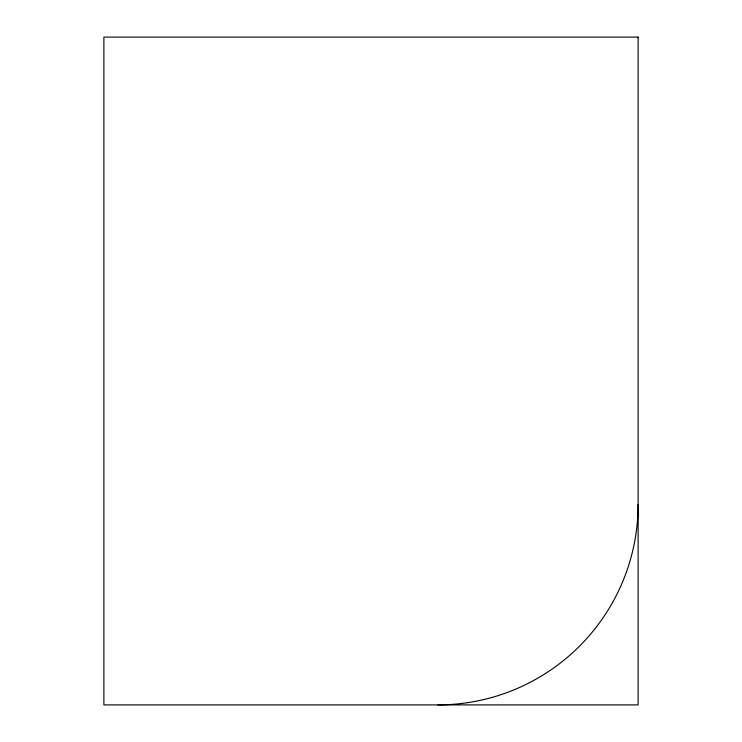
<?xml version="1.0" encoding="UTF-8"?>
<svg xmlns="http://www.w3.org/2000/svg" width="742" height="742" viewBox="0 0 742 742"><rect width="100%" height="100%" fill="white"/><g stroke="black" fill="none" stroke-linecap="round" stroke-linejoin="round"><path stroke-width="1.11" d="M638.12 504.56A200.34 200.34 0 0 1 437.78 704.9M638.12 37.1L103.88 37.1L103.88 704.9L638.12 704.9L638.12 37.1"/></g></svg>
